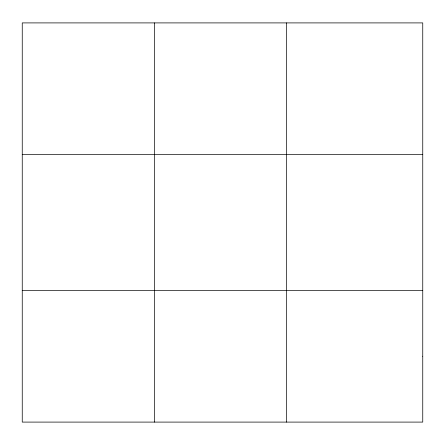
<?xml version="1.0" encoding="UTF-8"?>
<svg xmlns="http://www.w3.org/2000/svg" width="445" height="445" viewBox="0 0 445 445"><rect width="100%" height="100%" fill="white"/><g stroke="black" fill="none" stroke-linecap="round" stroke-linejoin="round"><path stroke-width="0.67" d="M154.415 22.906L154.415 422.094M286.58 22.906L286.58 422.094M22.25 154.638L422.75 154.638M22.25 290.363L422.75 290.363M422.75 356.228L422.75 422.094L22.25 422.094L22.25 22.906L422.75 22.906L422.75 356.228"/></g></svg>
